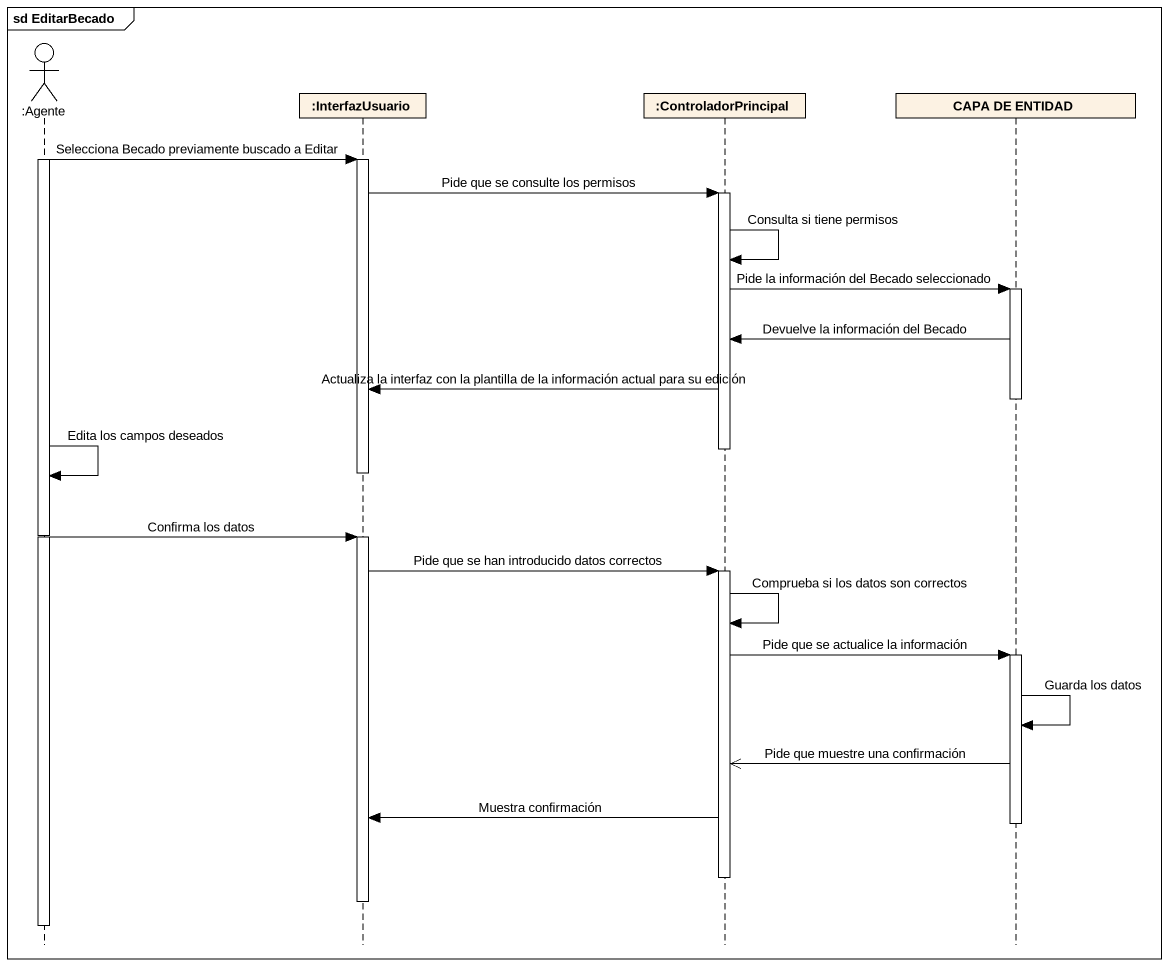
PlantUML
@startuml
mainframe sd EditarBecado
hide footbox
actor ":Agente" as Agente
participant ":InterfazUsuario" as InterfazUsuario
participant ":ControladorPrincipal" as ControladorPrincipal
participant "CAPA DE ENTIDAD" as CAPA_DE_ENTIDAD

activate Agente
Agente -> InterfazUsuario : Selecciona Becado previamente buscado a Editar
activate InterfazUsuario
InterfazUsuario -> ControladorPrincipal : Pide que se consulte los permisos
activate ControladorPrincipal
ControladorPrincipal -> ControladorPrincipal : Consulta si tiene permisos
ControladorPrincipal -> CAPA_DE_ENTIDAD : Pide la información del Becado seleccionado
activate CAPA_DE_ENTIDAD
CAPA_DE_ENTIDAD -> ControladorPrincipal : Devuelve la información del Becado
ControladorPrincipal -> InterfazUsuario : Actualiza la interfaz con la plantilla de la información actual para su edición
deactivate CAPA_DE_ENTIDAD
deactivate ControladorPrincipal
deactivate InterfazUsuario
Agente -> Agente : Edita los campos deseados
Agente -> InterfazUsuario : Confirma los datos
activate InterfazUsuario
InterfazUsuario -> ControladorPrincipal : Pide que se han introducido datos correctos
activate ControladorPrincipal
ControladorPrincipal -> ControladorPrincipal : Comprueba si los datos son correctos
ControladorPrincipal -> CAPA_DE_ENTIDAD : Pide que se actualice la información
activate CAPA_DE_ENTIDAD
CAPA_DE_ENTIDAD -> CAPA_DE_ENTIDAD : Guarda los datos
CAPA_DE_ENTIDAD ->> ControladorPrincipal : Pide que muestre una confirmación
ControladorPrincipal -> InterfazUsuario : Muestra confirmación
deactivate CAPA_DE_ENTIDAD
deactivate ControladorPrincipal
deactivate InterfazUsuario
deactivate Agente
@enduml
